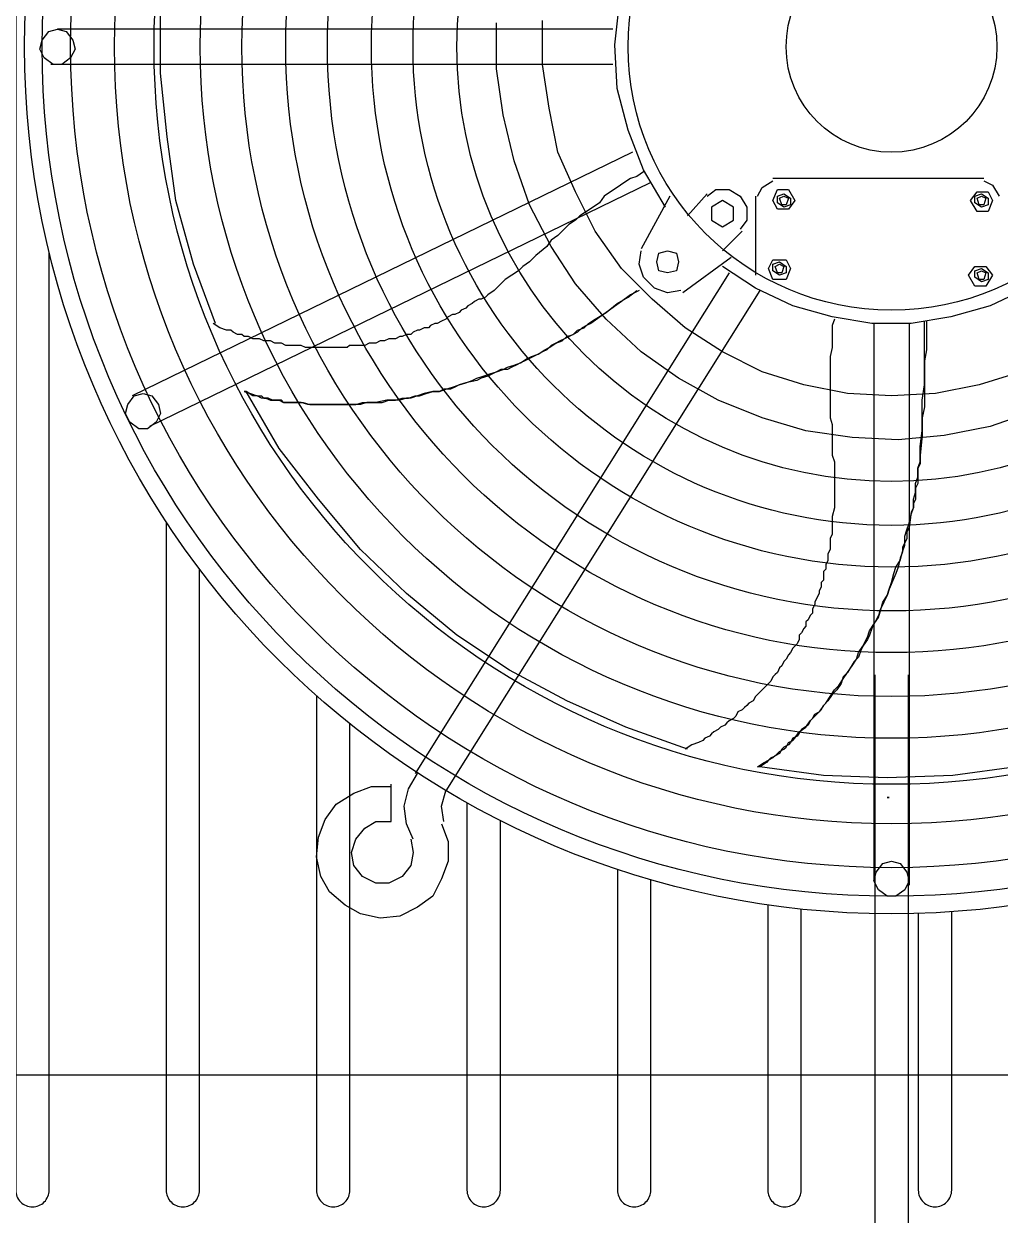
# Model space of a CAD drawing. Header units: millimetres. Extents: x 88585 to 99951, y -167251 to -159927.
# Drawn here: x 94360.3 to 94652.4, y -162767.3 to -162410.9 of the extents above; entities that cross this region are included whole.
import ezdxf

# ---------------------------------------------------------------- set-up
doc = ezdxf.new("R2010")
doc.units = ezdxf.units.MM
doc.header["$LTSCALE"] = 13
doc.layers.add('1', color=4, linetype='Continuous')
doc.layers.add('粗实线', color=4, linetype='Continuous')
doc.layers.add('标注、文本', color=3, linetype='Continuous', lineweight=25)

# ---------------------------------------------------------------- blocks, each defined once
blk = doc.blocks.new('A$C6FF33F83')
at = {"layer": '1'}
for points in [[(650.68, 353.01), (637.55, 348.41), (623.76, 345.78), (609.97, 344.47), (596.18, 345.13), (582.39, 347.1), (569.26, 351.04), (556.13, 356.29), (544.31, 362.86), (533.15, 370.73), (522.64, 380.58), (513.45, 391.09), (506.23, 402.25), (499.66, 414.73), (495.07, 427.86), (491.78, 441.65), (489.81, 455.43), (489.81, 469.22)], [(646.74, 364.83), (634.26, 360.89), (621.13, 358.26), (608, 357.6), (594.87, 358.26), (581.74, 360.89), (569.26, 364.83), (557.44, 370.73), (546.28, 377.96), (536.43, 386.49), (527.24, 395.68), (519.36, 406.85), (513.45, 418.67), (508.2, 430.48), (505.57, 443.62), (503.6, 456.75), (503.6, 469.88)], [(405.77, 379.27), (399.21, 397), (393.95, 416.04), (391.33, 435.08), (389.36, 454.12), (389.36, 473.16), (391.33, 492.86), (395.27, 511.9), (400.52, 530.29), (407.08, 548.01)], [(540.37, 414.07), (533.81, 425.23), (529.21, 437.05), (525.93, 449.52), (525.27, 462.66), (526.58, 475.13), (529.21, 487.61), (534.46, 499.43), (541.03, 510.59)], [(524.61, 467.25), (358.5, 467.25)], [(524.61, 456.75), (356.53, 456.75)], [(530.52, 430.48), (380.82, 357.6)], [(533.81, 424.57), (531.84, 423.26), (529.87, 422.6), (527.9, 421.29), (525.93, 419.98), (523.96, 418.67), (521.99, 417.35), (520.67, 415.38), (518.7, 414.07), (516.73, 412.76), (514.76, 411.44), (513.45, 410.13), (511.48, 408.82), (509.51, 406.85), (508.2, 405.53), (506.23, 404.22), (504.92, 402.25), (501.63, 399.62), (499.66, 397.65), (497.69, 396.34), (496.38, 395.03), (494.41, 393.71), (492.44, 392.4), (491.13, 391.09), (489.16, 389.12), (487.19, 387.81), (486.53, 387.15), (485.22, 386.49), (484.56, 386.49), (483.25, 385.84), (482.59, 385.18), (481.28, 384.52), (480.62, 383.87), (479.31, 383.21), (478.65, 382.55), (477.34, 381.9), (476.68, 381.9), (475.37, 381.24), (474.71, 380.58), (473.4, 379.93), (472.09, 379.27), (471.43, 379.27), (470.12, 378.61), (469.46, 377.96), (468.15, 377.96), (466.83, 377.3), (466.18, 377.3), (464.86, 376.64), (464.21, 375.99), (462.89, 375.99), (461.58, 375.33), (460.92, 375.33), (459.61, 374.67), (458.3, 374.67), (457.64, 374.67), (456.33, 374.02), (455.02, 374.02), (453.7, 373.36), (453.05, 373.36), (451.73, 373.36), (450.42, 372.7), (449.76, 372.7), (448.45, 372.7), (447.14, 372.7), (445.82, 372.7), (445.17, 372.05), (443.85, 372.05), (442.54, 372.05), (441.88, 372.05), (440.57, 372.05), (439.26, 372.05), (437.94, 372.05), (437.29, 372.05), (435.97, 372.05), (434.66, 372.05), (433.35, 372.05), (432.69, 372.05), (431.38, 372.7), (430.06, 372.7), (428.75, 372.7), (428.1, 372.7), (426.78, 372.7), (425.47, 373.36), (424.81, 373.36), (423.5, 373.36), (422.19, 374.02), (421.53, 374.02), (420.22, 374.02), (418.9, 374.67), (417.59, 374.67), (416.93, 374.67), (415.62, 375.33), (414.31, 375.33), (413.65, 375.99), (412.34, 375.99), (411.02, 376.64), (410.37, 377.3), (409.05, 377.3), (407.08, 377.96), (405.11, 379.27)], [(535.78, 421.29), (386.07, 348.41)], [(567.95, 417.35), (569.26, 419.98), (572.54, 421.95)], [(635.58, 422.6), (572.54, 422.6)], [(635.58, 421.95), (638.2, 420.64), (640.17, 417.35)], [(541.68, 417.35), (533.15, 401.59)], [(552.85, 418.01), (546.94, 411.44)], [(552.85, 417.35), (555.47, 419.32), (559.41, 419.32), (562.7, 417.35), (564.67, 414.07), (564.67, 410.13), (562.7, 407.5)], [(567.29, 417.35), (567.29, 393.71)], [(563.35, 406.85), (557.44, 400.94)], [(544.97, 389.12), (541.03, 388.46), (537.09, 389.78), (533.81, 393.06), (532.49, 397), (533.15, 400.94)], [(560.07, 398.97), (545.62, 388.46)], [(658.56, 396.34), (648.71, 389.78), (637.55, 384.52), (625.73, 381.24), (613.91, 379.27), (602.09, 379.27), (590.27, 381.24), (578.45, 384.52), (567.29, 389.78), (557.44, 396.34)], [(559.41, 394.37), (465.52, 244.67)], [(414.31, 358.92), (416.28, 358.26), (418.25, 357.6), (419.56, 357.6), (420.22, 356.95), (420.87, 356.95), (422.19, 356.29), (422.84, 356.29), (424.16, 356.29), (424.81, 356.29), (426.13, 355.63), (426.78, 355.63), (428.1, 355.63), (430.06, 355.63), (432.03, 355.63), (434, 354.98), (435.97, 354.98), (437.94, 354.98), (439.91, 354.98), (441.88, 354.98), (443.85, 354.98), (445.82, 354.98), (447.79, 354.98), (449.76, 355.63), (451.73, 355.63), (453.7, 355.63), (455.67, 355.63), (457.64, 356.29), (459.61, 356.29), (461.58, 356.95), (463.55, 356.95), (465.52, 357.6), (466.83, 357.6), (468.8, 358.26), (470.77, 358.92), (472.74, 358.92), (474.71, 359.57), (476.68, 360.23), (478.65, 360.89), (480.62, 361.54), (482.59, 362.2), (483.9, 362.86), (485.87, 363.51), (487.84, 364.17), (489.81, 364.83), (491.78, 365.48), (493.1, 366.14), (495.07, 366.79), (497.04, 367.45), (499.01, 368.76), (500.32, 369.42), (502.29, 370.08), (504.26, 371.39), (505.57, 372.05), (507.54, 373.36), (509.51, 374.02), (510.83, 375.33), (512.79, 375.99), (514.11, 377.3), (516.08, 377.96), (517.39, 379.27), (519.36, 380.58), (522.64, 382.55), (525.93, 385.18), (529.21, 387.15), (531.84, 389.12)], [(532.49, 389.12), (529.87, 387.81), (527.24, 385.84), (522.64, 382.55), (518.05, 379.27), (516.73, 378.61), (515.42, 377.96), (514.11, 376.64), (512.79, 375.99), (510.17, 374.67), (508.86, 374.02), (507.54, 373.36), (506.23, 372.7), (504.92, 371.39), (503.6, 370.73), (502.29, 370.08), (498.35, 368.11), (497.04, 367.45), (495.72, 366.79), (494.41, 366.14), (493.1, 365.48), (491.13, 365.48), (489.81, 364.83), (487.19, 363.51), (485.22, 362.86), (483.9, 362.2), (480.62, 361.54), (478.65, 360.89), (477.34, 360.23), (476.03, 359.57), (474.06, 359.57), (472.74, 358.92), (470.77, 358.92), (468.15, 358.26), (466.18, 357.6), (464.21, 356.95), (462.89, 356.95), (460.92, 356.29), (458.95, 356.29), (456.98, 356.29), (453.7, 355.63), (451.08, 355.63), (449.11, 354.98), (447.14, 354.98), (445.17, 354.98), (443.2, 354.98), (441.23, 354.98), (439.26, 354.98), (436.63, 354.98), (434.66, 354.98), (433.35, 354.98), (431.38, 355.63), (428.75, 355.63), (427.44, 355.63), (426.13, 355.63), (425.47, 356.29), (424.16, 356.29), (422.84, 356.29), (421.53, 356.95), (420.22, 356.95), (419.56, 356.95), (418.25, 357.6), (416.93, 357.6), (414.96, 358.92), (414.31, 358.92)], [(568.6, 389.12), (474.71, 239.42)], [(590.93, 380.58), (590.27, 378.61), (590.27, 375.99), (590.27, 374.02), (590.27, 372.05), (589.62, 369.42), (589.62, 367.45), (589.62, 364.83), (589.62, 362.86), (589.62, 360.23), (589.62, 358.26), (589.62, 355.63), (589.62, 353.66), (589.62, 351.04), (590.27, 349.07), (590.27, 346.44), (590.27, 344.47), (590.27, 339.87), (590.93, 337.91), (590.93, 335.28), (590.93, 333.31), (590.93, 330.68), (590.93, 328.71), (590.93, 326.09), (590.93, 324.12), (590.27, 321.49), (590.27, 320.83), (590.27, 319.52), (590.27, 318.21), (590.27, 316.89), (590.27, 316.24), (589.62, 314.92), (589.62, 313.61), (589.62, 312.3), (589.62, 311.64), (588.96, 310.33), (588.96, 309.02), (588.96, 308.36), (588.3, 307.05), (588.3, 305.73), (587.65, 305.08), (587.65, 303.76), (587.65, 302.45), (586.99, 301.79), (586.99, 300.48), (586.33, 299.17), (586.33, 298.51), (585.68, 297.2), (585.02, 295.88), (585.02, 295.23), (584.36, 293.91), (584.36, 292.6), (583.71, 291.94), (583.05, 290.63), (582.39, 289.97), (582.39, 288.66), (581.74, 288), (581.08, 286.69), (580.42, 286.03), (580.42, 284.72), (579.77, 283.41), (579.11, 282.75), (578.45, 282.1), (577.8, 280.78), (577.14, 280.13), (576.48, 278.81), (575.83, 278.16), (575.17, 276.84), (574.51, 276.19), (573.86, 274.87), (573.2, 274.22), (572.54, 273.56), (571.89, 272.25), (571.23, 271.59), (570.57, 270.93), (569.26, 269.62), (568.6, 268.96), (567.95, 268.31), (567.29, 267.65), (566.64, 266.34), (565.32, 265.68), (564.67, 265.02), (564.01, 264.37), (563.35, 263.71), (562.04, 263.05), (561.38, 261.74), (560.73, 261.08), (559.41, 260.43), (558.76, 259.77), (558.1, 259.11), (556.79, 258.46), (556.13, 257.8), (554.82, 257.14), (554.16, 256.49), (553.5, 255.83), (552.19, 255.18), (551.53, 254.52), (550.22, 253.86), (548.25, 253.21), (546.28, 251.89)], [(567.95, 246.64), (569.92, 247.95), (571.23, 248.61), (571.89, 249.27), (573.2, 249.92), (573.86, 250.58), (574.51, 251.24), (575.83, 251.89), (576.48, 252.55), (577.14, 253.86), (578.45, 254.52), (579.11, 255.18), (580.42, 257.14), (582.39, 258.46), (583.71, 260.43), (584.36, 261.08), (585.02, 262.4), (586.33, 263.05), (586.99, 263.71), (587.65, 265.02), (588.3, 265.68), (589.62, 267.65), (590.93, 269.62), (592.24, 270.93), (593.56, 272.9), (594.87, 274.87), (596.18, 276.84), (597.49, 278.81), (598.15, 280.78), (599.46, 282.75), (600.78, 285.38), (601.43, 287.35), (602.75, 289.32), (604.06, 291.29), (604.72, 293.26), (605.37, 295.88), (606.69, 297.85), (607.34, 299.82), (608, 301.79), (608.66, 304.42), (609.31, 306.39), (610.63, 308.36), (611.28, 310.98), (611.94, 312.95), (611.94, 315.58), (612.6, 317.55), (613.25, 319.52), (613.91, 322.15), (614.57, 324.12), (614.57, 326.74), (615.22, 328.71), (615.22, 331.34), (615.88, 333.31), (615.88, 335.94), (616.54, 337.91), (616.54, 340.53), (616.54, 342.5), (617.19, 347.1), (617.19, 351.69), (617.19, 356.29), (617.85, 360.89), (617.85, 363.51), (617.85, 365.48), (617.85, 368.11), (617.85, 370.73), (617.85, 372.7), (617.85, 375.33), (617.85, 377.3), (617.85, 379.93)], [(618.51, 379.93), (618.51, 376.64), (618.51, 374.02), (618.51, 371.39), (617.85, 368.11), (617.85, 365.48), (617.85, 362.86), (617.85, 359.57), (617.85, 356.95), (617.85, 354.32), (617.19, 351.04), (617.19, 345.78), (616.54, 339.87), (616.54, 338.56), (616.54, 337.25), (615.88, 335.94), (615.88, 334.62), (615.88, 331.34), (615.22, 330.03), (615.22, 328.71), (615.22, 326.74), (614.57, 325.43), (614.57, 324.12), (613.91, 322.8), (613.25, 318.21), (612.6, 316.89), (612.6, 314.92), (611.94, 313.61), (611.28, 312.3), (611.28, 310.98), (610.63, 309.02), (609.97, 306.39), (609.31, 304.42), (608.66, 303.11), (607.34, 299.82), (606.69, 297.85), (606.03, 296.54), (605.37, 295.23), (604.72, 293.91), (604.06, 291.94), (603.4, 290.63), (602.09, 288), (601.43, 286.03), (600.78, 284.72), (599.46, 282.75), (598.81, 281.44), (598.15, 279.47), (596.84, 278.16), (594.87, 274.87), (593.56, 273.56), (592.9, 271.59), (591.59, 269.62), (590.27, 268.31), (588.96, 266.34), (587.65, 265.02), (586.33, 263.05), (585.02, 261.74), (583.71, 260.43), (583.05, 259.11), (581.08, 257.8), (579.77, 255.83), (578.45, 255.18), (577.8, 253.86), (577.14, 253.21), (575.83, 252.55), (575.17, 251.89), (574.51, 250.58), (573.2, 249.92), (572.54, 249.27), (571.23, 248.61), (570.57, 247.95), (568.6, 246.64), (567.95, 246.64)], [(602.75, 379.27), (602.75, 213.15)], [(613.25, 379.27), (613.25, 211.18)], [(546.94, 251.89), (528.55, 258.46), (510.83, 266.34), (493.75, 275.53), (478, 286.03), (462.89, 298.51), (449.11, 311.64), (436.63, 326.74), (424.81, 341.84), (414.96, 358.92)], [(602.75, 357.6), (602.75, 213.15)], [(613.25, 357.6), (613.25, 211.18)], [(734.06, 283.41), (717.65, 272.9), (700.58, 263.71), (682.85, 256.49), (664.47, 250.58), (645.43, 246.64), (626.38, 244.01), (606.69, 243.36), (587.65, 244.01), (568.6, 246.64)], [(464.86, 224.97), (462.89, 229.57), (462.24, 234.82), (463.55, 240.07), (466.18, 244.67)], [(473.4, 229.57), (475.37, 224.32), (475.37, 218.41), (473.4, 213.15), (470.77, 207.9), (466.18, 204.62), (460.92, 201.99), (455.02, 201.33), (449.11, 202.65), (444.51, 205.27), (439.91, 209.21), (437.29, 213.81), (435.97, 219.72), (436.63, 225.63), (438.6, 230.88), (441.88, 235.48), (447.14, 238.76), (452.39, 240.73), (458.3, 240.73)], [(458.3, 230.22), (458.3, 241.39)], [(474.06, 230.22), (473.4, 234.82), (474.71, 239.42)], [(464.21, 224.97), (464.86, 221.03), (464.21, 217.09), (461.58, 213.81), (457.64, 211.84), (453.7, 211.84), (449.76, 213.81), (447.14, 217.09), (446.48, 221.03), (447.79, 224.97), (450.42, 228.25), (453.7, 230.22), (458.3, 230.22)]]:
    blk.add_lwpolyline(points, dxfattribs=at)
for points in [[(358.5, 467.25), (361.12, 466.6), (363.09, 463.97), (363.75, 461.34), (362.44, 458.72), (359.81, 456.75), (357.18, 456.75), (354.56, 458.72), (353.24, 461.34), (353.9, 463.97), (355.87, 466.6)], [(577.14, 419.32), (579.11, 416.04), (577.14, 413.41), (573.86, 413.41), (572.54, 416.04), (573.86, 419.32)], [(575.83, 418.01), (577.8, 416.7), (577.8, 414.73), (575.83, 414.07), (573.86, 415.38), (573.86, 417.35)], [(575.83, 417.35), (577.14, 416.7), (576.48, 414.73), (575.17, 414.73), (574.51, 416.7)], [(636.89, 418.67), (638.2, 416.04), (636.89, 412.76), (633.61, 412.76), (631.64, 416.04), (633.61, 418.67)], [(634.92, 418.01), (636.89, 416.7), (636.89, 414.73), (634.92, 414.07), (632.95, 415.38), (632.95, 417.35)], [(634.92, 417.35), (636.23, 416.7), (635.58, 414.73), (634.26, 414.73), (633.61, 416.7)], [(554.16, 414.07), (554.16, 410.13), (557.44, 408.16), (560.73, 410.13), (560.73, 414.07), (557.44, 416.04)], [(541.03, 400.94), (543.65, 400.28), (544.31, 397.65), (543.65, 395.03), (541.03, 394.37), (538.4, 395.03), (537.75, 397.65), (538.4, 400.28)], [(576.48, 398.31), (577.8, 395.68), (576.48, 392.4), (572.54, 392.4), (571.23, 395.68), (572.54, 398.31)], [(574.51, 397.65), (576.48, 396.34), (576.48, 394.37), (574.51, 393.71), (572.54, 395.03), (572.54, 397)], [(574.51, 397), (575.83, 396.34), (575.17, 394.37), (573.86, 394.37), (573.2, 396.34)], [(636.23, 396.34), (638.2, 393.71), (636.23, 390.43), (632.95, 390.43), (630.98, 393.71), (632.95, 396.34)], [(634.92, 395.68), (636.89, 394.37), (636.89, 392.4), (634.92, 391.75), (632.95, 393.06), (632.95, 395.03)], [(634.92, 395.03), (636.23, 394.37), (635.58, 392.4), (634.26, 392.4), (633.61, 394.37)], [(384.1, 358.26), (386.73, 357.6), (388.7, 354.98), (389.36, 352.35), (388.04, 349.72), (385.42, 347.75), (382.79, 347.75), (380.16, 349.72), (378.85, 352.35), (379.51, 354.98), (381.48, 357.6)], [(607.34, 237.45), (606.69, 237.45), (607.34, 237.45)], [(608, 218.41), (610.63, 217.75), (612.6, 215.12), (613.25, 212.5), (611.94, 209.87), (609.31, 207.9), (606.69, 207.9), (604.06, 209.87), (602.75, 212.5), (603.4, 215.12), (605.37, 217.75)]]:
    blk.add_lwpolyline(points, close=True, dxfattribs=at)
for radius in [259.35, 254.1, 245.56, 232.43, 220.61, 206.83, 194.35, 181.22, 168.74, 155.61, 143.14, 130, 78.79, 31.52]:
    blk.add_circle((608, 462), radius, dxfattribs=at)
at = {"layer": '粗实线', "lineweight": 30}
for points in [[(346, 800.06), (346, 120, 0.414214), (351, 115), (351, 115, 0.414214), (356, 120), (356, 400.69)], [(391, 319.96), (391, 120, 0.414214), (396, 115), (396, 115, 0.414214), (401, 120), (401, 305.75)], [(436, 267.89), (436, 120, 0.414214), (441, 115), (441, 115, 0.414214), (446, 120), (446, 259.47)], [(436, 267.89), (436, 120, 0.414214), (441, 115), (441, 115, 0.414214), (446, 120), (446, 259.47)], [(436, 267.89), (436, 120, 0.414214), (441, 115), (441, 115, 0.414214), (446, 120), (446, 259.47)], [(481, 235.87), (481, 120, 0.414214), (486, 115), (486, 115, 0.414214), (491, 120), (491, 230.54)], [(481, 235.87), (481, 120, 0.414214), (486, 115), (486, 115, 0.414214), (491, 120), (491, 230.54)], [(481, 235.87), (481, 120, 0.414214), (486, 115), (486, 115, 0.414214), (491, 120), (491, 230.54)], [(481, 235.87), (481, 120, 0.414214), (486, 115), (486, 115, 0.414214), (491, 120), (491, 230.54)], [(526, 215.95), (526, 120, 0.414214), (531, 115), (531, 115, 0.414214), (536, 120), (536, 212.84)], [(571, 205.3), (571, 120, 0.414214), (576, 115), (576, 115, 0.414214), (581, 120), (581, 204.06)], [(571, 205.3), (571, 120, 0.414214), (576, 115), (576, 115, 0.414214), (581, 120), (581, 204.06)], [(571, 205.3), (571, 120, 0.414214), (576, 115), (576, 115, 0.414214), (581, 120), (581, 204.06)], [(571, 205.3), (571, 120, 0.414214), (576, 115), (576, 115, 0.414214), (581, 120), (581, 204.06)], [(571, 205.3), (571, 120, 0.414214), (576, 115), (576, 115, 0.414214), (581, 120), (581, 204.06)], [(571, 205.3), (571, 120, 0.414214), (576, 115), (576, 115, 0.414214), (581, 120), (581, 204.06)], [(571, 205.3), (571, 120, 0.414214), (576, 115), (576, 115, 0.414214), (581, 120), (581, 204.06)], [(571, 205.3), (571, 120, 0.414214), (576, 115), (576, 115, 0.414214), (581, 120), (581, 204.06)], [(571, 205.3), (571, 120, 0.414214), (576, 115), (576, 115, 0.414214), (581, 120), (581, 204.06)], [(571, 205.3), (571, 120, 0.414214), (576, 115), (576, 115, 0.414214), (581, 120), (581, 204.06)], [(571, 205.3), (571, 120, 0.414214), (576, 115), (576, 115, 0.414214), (581, 120), (581, 204.06)], [(571, 205.3), (571, 120, 0.414214), (576, 115), (576, 115, 0.414214), (581, 120), (581, 204.06)], [(571, 205.3), (571, 120, 0.414214), (576, 115), (576, 115, 0.414214), (581, 120), (581, 204.06)], [(571, 205.3), (571, 120, 0.414214), (576, 115), (576, 115, 0.414214), (581, 120), (581, 204.06)], [(571, 205.3), (571, 120, 0.414214), (576, 115), (576, 115, 0.414214), (581, 120), (581, 204.06)], [(571, 205.3), (571, 120, 0.414214), (576, 115), (576, 115, 0.414214), (581, 120), (581, 204.06)], [(571, 205.3), (571, 120, 0.414214), (576, 115), (576, 115, 0.414214), (581, 120), (581, 204.06)], [(616, 202.77), (616, 120, 0.414214), (621, 115), (621, 115, 0.414214), (626, 120), (626, 203.27)], [(616, 202.77), (616, 120, 0.414214), (621, 115), (621, 115, 0.414214), (626, 120), (626, 203.27)], [(616, 202.77), (616, 120, 0.414214), (621, 115), (621, 115, 0.414214), (626, 120), (626, 203.27)], [(616, 202.77), (616, 120, 0.414214), (621, 115), (621, 115, 0.414214), (626, 120), (626, 203.27)], [(616, 202.77), (616, 120, 0.414214), (621, 115), (621, 115, 0.414214), (626, 120), (626, 203.27)], [(616, 202.77), (616, 120, 0.414214), (621, 115), (621, 115, 0.414214), (626, 120), (626, 203.27)], [(616, 202.77), (616, 120, 0.414214), (621, 115), (621, 115, 0.414214), (626, 120), (626, 203.27)], [(616, 202.77), (616, 120, 0.414214), (621, 115), (621, 115, 0.414214), (626, 120), (626, 203.27)], [(616, 202.77), (616, 120, 0.414214), (621, 115), (621, 115, 0.414214), (626, 120), (626, 203.27)], [(616, 202.77), (616, 120, 0.414214), (621, 115), (621, 115, 0.414214), (626, 120), (626, 203.27)], [(616, 202.77), (616, 120, 0.414214), (621, 115), (621, 115, 0.414214), (626, 120), (626, 203.27)], [(616, 202.77), (616, 120, 0.414214), (621, 115), (621, 115, 0.414214), (626, 120), (626, 203.27)], [(616, 202.77), (616, 120, 0.414214), (621, 115), (621, 115, 0.414214), (626, 120), (626, 203.27)], [(616, 202.77), (616, 120, 0.414214), (621, 115), (621, 115, 0.414214), (626, 120), (626, 203.27)], [(616, 202.77), (616, 120, 0.414214), (621, 115), (621, 115, 0.414214), (626, 120), (626, 203.27)], [(616, 202.77), (616, 120, 0.414214), (621, 115), (621, 115, 0.414214), (626, 120), (626, 203.27)], [(616, 202.77), (616, 120, 0.414214), (621, 115), (621, 115, 0.414214), (626, 120), (626, 203.27)]]:
    blk.add_lwpolyline(points, format="xyb", dxfattribs=at)
blk.add_lwpolyline([(529.15, 65.5), (6, 65.5), (6, 154.5), (919, 154.5), (919, 65.5), (539.15, 65.5)], dxfattribs=at)

msp = doc.modelspace()

# ---------------------------------------------------------------- linework, layer by layer
at = {"layer": '标注、文本'}
for p, q in [((94614.866, -162605.695), (94614.866, -162992.232)), ((94624.866, -162605.695), (94624.866, -163002.232))]:
    msp.add_line(p, q, dxfattribs=at)

# ---------------------------------------------------------------- block references
msp.add_blockref('A$C6FF33F83', (94011.866, -162879.832), dxfattribs=at)

doc.saveas('drawing.dxf')
